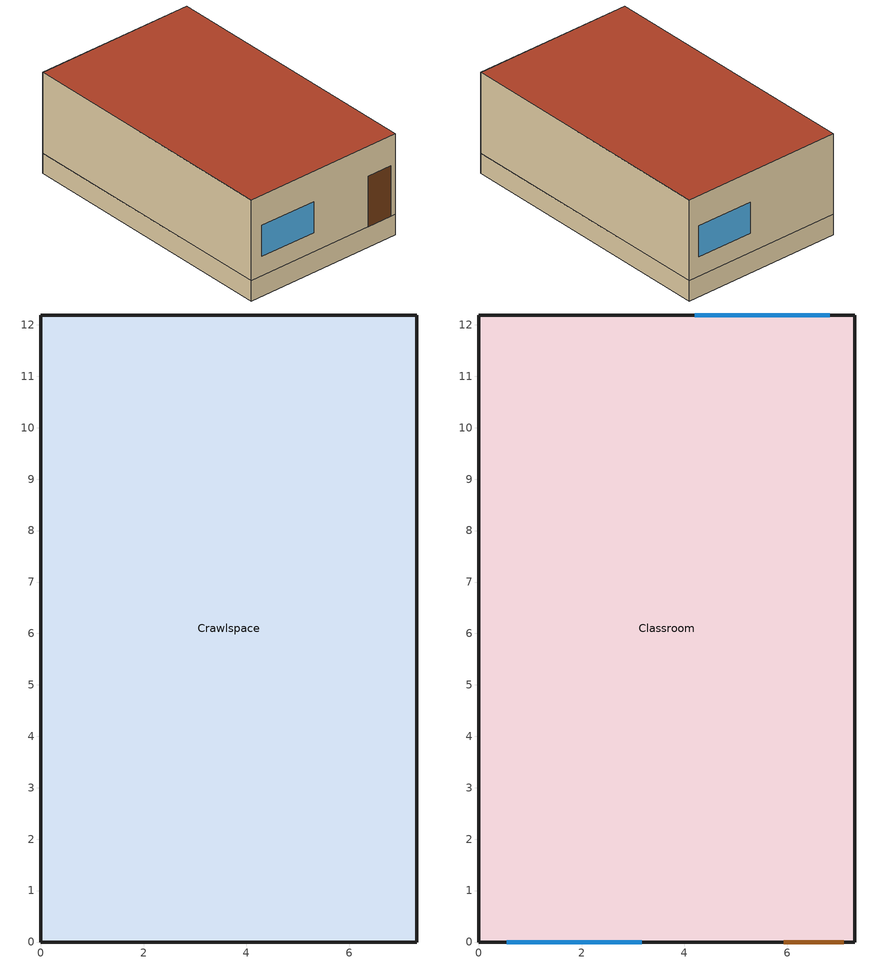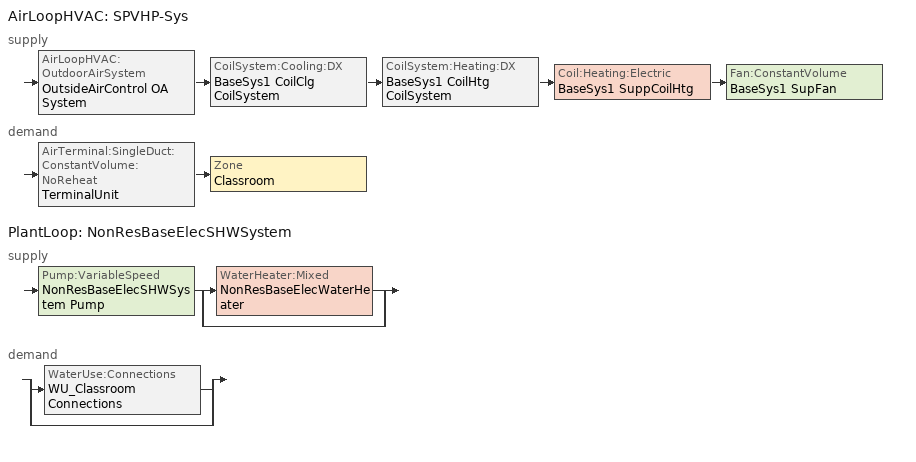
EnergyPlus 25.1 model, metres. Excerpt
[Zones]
Crawlspace
 floor ground (Crawlspase Flr SlabOnOrBelowGradeF073): 7.32,12.19 7.32,0 0,0 0,12.19 z0
 wall outside (ExtWall_MetalFramed_NonRes): 7.32,0 7.32,12.19 0,12.19 0,0 7.32,0 z0:0.91
Classroom
 floor to Crawlspace (ExposedFloor): 7.32,12.19 7.32,0 0,0 0,12.19 z0.91
 wall outside (ExtWall_MetalFramed_NonRes): 7.32,0 7.32,12.19 0,12.19 0,0 7.32,0 z0.91:4.57
 window (OperableWindow_NonRes): 6.83,12.19 4.21,12.19 / 0.55,0 3.17,0 z1.8:3.2
 door (Swinging Door): 5.94,0 7.1,0 z0.91:3.2
 roof outside (FlatRoof_WoodFramingAndOther_NonRes): 7.32,0 7.32,12.19 0,12.19 0,0 z4.57
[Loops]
AirLoopHVAC 'SPVHP-Sys'
 supply: AirLoopHVAC:OutdoorAirSystem 'OutsideAirControl OA System' > CoilSystem:Cooling:DX 'BaseSys1 CoilClg CoilSystem' > CoilSystem:Heating:DX 'BaseSys1 CoilHtg CoilSystem' > Coil:Heating:Electric 'BaseSys1 SuppCoilHtg' > Fan:ConstantVolume 'BaseSys1 SupFan'
 demand: AirTerminal:SingleDuct:ConstantVolume:NoReheat 'TerminalUnit' > Zone 'Classroom'
PlantLoop 'NonResBaseElecSHWSystem'
 supply: Pump:VariableSpeed 'NonResBaseElecSHWSystem Pump' > split
  | WaterHeater:Mixed 'NonResBaseElecWaterHeater'
  | bypass
 demand: split
  | WaterUse:Connections 'WU_Classroom Connections'
  | bypass
[Building]
SchoolRelocatable: North Axis {deg}=0; Loads Convergence Tolerance Value {W}=0.5; Temperature Convergence Tolerance Value {deltaC}=0.4; Solar Distribution=FullExterior; Maximum Number of Warmup Days=50
[Site:Location]
OAKLAND INTL: Latitude {deg}=38.58; Longitude {deg}=-121.49; Time Zone {hr}=-8; Elevation {m}=2.4384
[SizingPeriod:DesignDay] Day of Month=21; Dry-Bulb Temperature Range Modifier Type=DefaultMultipliers; Humidity Condition Type=WetBulb; Barometric Pressure {Pa}=101284; Wind Speed {m/s}=3; Rain Indicator=No; Snow Indicator=No; Daylight Saving Time Indicator=No
Name | Month | Day Type | Maximum Dry-Bulb Temperature {C} | Daily Dry-Bulb Temperature Range {deltaC} | Wetbulb or DewPoint at Maximum Dry-Bulb {C} | Wind Direction {deg} | Solar Model Indicator | ASHRAE Clear Sky Optical Depth for Beam Irradiance (taub) | ASHRAE Clear Sky Optical Depth for Diffuse Irradiance (taud) | Sky Clearness
OAKLAND INTL  August .4% Condns DB=>MCWB | 8 | SummerDesignDay | 30.3 | 7.8 | 19 | 310 | ASHRAETau | 0.349 | 2.465
OAKLAND INTL  July .4% Condns DB=>MCWB | 7 | SummerDesignDay | 28.9 | 7.7 | 19.3 | 310 | ASHRAETau | 0.369 | 2.413
OAKLAND INTL  June .4% Condns DB=>MCWB | 6 | SummerDesignDay | 31.1 | 8.3 | 18.5 | 310 | ASHRAETau | 0.36 | 2.435
OAKLAND INTL  November .4% Condns DB=>MCWB | 11 | SummerDesignDay | 23.4 | 8.3 | 15 | 310 | ASHRAETau | 0.324 | 2.548
OAKLAND INTL  October .4% Condns DB=>MCWB | 10 | SummerDesignDay | 29.4 | 9.6 | 16.7 | 310 | ASHRAETau | 0.34 | 2.521
OAKLAND INTL  September .4% Condns DB=>MCWB | 9 | SummerDesignDay | 32.2 | 9.2 | 18.6 | 310 | ASHRAETau | 0.348 | 2.454
OAKLAND INTL Ann Htg 99.6% Condns DB | 1 | WinterDesignDay | 2.7 | 0 | 2.7 | 50 | ASHRAEClearSky |  |  | 0
[Site:WaterMainsTemperature]
Calculation Method=Schedule; Temperature Schedule=WaterMainCZ03
[Material]
Name | Roughness | Thickness {m} | Conductivity {W/m-K} | Density {kg/m3} | Specific Heat {J/kg-K} | Thermal Absorptance | Solar Absorptance | Visible Absorptance
Air - Metal Wall Framing - 16 or 24 in. OC | Smooth | 0.1397 | 1.22017 | 1.28148 | 1004.832 | 0.9 | 0.7 | 0.7
ExtWall_MetalFramed_NonRes Insulation | Smooth | 0.0047498 | 0.0230188 | 16.0185 | 1130.436 | 0.9 | 0.7 | 0.7
Gypsum Board - 5/8 in. | MediumRough | 0.016002 | 0.158656 | 640.739 | 1130.436 | 0.9 | 0.7 | 0.8
Metal Standing Seam - 1/16 in. | Smooth | 0.0015875 | 15.363 | 7820.53 | 502.416 | 0.85 | 0.92 | 0.85
Stucco - 7/8 in. | MediumRough | 0.022352 | 0.700948 | 1855.1 | 837.36 | 0.9 | 0.7 | 0.8
Concrete - 140 lb/ft3 - 4 in. | MediumRough | 0.1016 | 1.9514 | 2239.06 | 921.096 | 0.9 | 0.7 | 0.8
Carpet - 3/4 in. | Smooth | 0.01905 | 0.0455183 | 288.332 | 1381.644 | 0.9 | 0.7 | 0.8
Metal Deck - 1/16 in. | MediumRough | 0.0015875 | 45.3452 | 7820.53 | 502.416 | 0.9 | 0.7 | 0.8
Built-up roofing | Rough | 0.0002413 | 0.023072 | 17940.7 | 6.10864e+06 | 0.9 | 0.7 | 0.8
FlatRoof_WoodFramingAndOther_NonRes Insulation | Smooth | 0.001 | 0.0230188 | 16.0185 | 1130.436 | 0.9 | 0.7 | 0.8
ExposedFloor Insulation | Smooth | 0.0635 | 0.0230188 | 16.0185 | 1130.436 | 0.9 | 0.7 | 0.7
[Material:NoMass]
Swinging Door Material: Roughness=MediumSmooth; Thermal Resistance {m2-K/W}=0.101893; Thermal Absorptance=0.9; Solar Absorptance=0.7; Visible Absorptance=0.7
[WindowMaterial:SimpleGlazingSystem]
OperableWindow_NonRes Material: U-Factor {W/m2-K}=0.00001; Solar Heat Gain Coefficient=0.00001; Visible Transmittance=0.42
[Construction]
ExtWall_MetalFramed_NonRes: Stucco - 7/8 in., ExtWall_MetalFramed_NonRes Insulation, Air - Metal Wall Framing - 16 or 24 in. OC, Gypsum Board - 5/8 in.
OperableWindow_NonRes: OperableWindow_NonRes Material
FlatRoof_WoodFramingAndOther_NonRes: Built-up roofing, Metal Standing Seam - 1/16 in., FlatRoof_WoodFramingAndOther_NonRes Insulation, Gypsum Board - 5/8 in.
ExposedFloor: Metal Deck - 1/16 in., ExposedFloor Insulation, Concrete - 140 lb/ft3 - 4 in., Carpet - 3/4 in.
Swinging Door: Swinging Door Material
[Construction:FfactorGroundFloor]
Crawlspase Flr SlabOnOrBelowGradeF073: F-Factor {W/m-K}=1.26344; Area {m2}=89.1869; PerimeterExposed {m}=39.0144
[Zone] Type=1; Multiplier=1; Ceiling Height {m}=autocalculate; Volume {m3}=autocalculate; Floor Area {m2}=89.18688
Name | Part of Total Floor Area
Classroom | Yes
Crawlspace | No
[People]
People_Classroom: Zone or ZoneList or Space or SpaceList=Classroom; Number of People Schedule=SchoolRelocatableClassroomOccupancy; Number of People Calculation Method=People/Area; People per Floor Area {person/m2}=0.538196; Fraction Radiant=0.3; Sensible Heat Fraction=autocalculate; Activity Level Schedule=MeetingPeopleActivityLevel; Carbon Dioxide Generation Rate {m3/s-W}=3.82e-08; Enable ASHRAE 55 Comfort Warnings=No; Mean Radiant Temperature Calculation Type=EnclosureAveraged; Clothing Insulation Calculation Method=ClothingInsulationSchedule; Cold Stress Temperature Threshold {C}=15.56; Heat Stress Temperature Threshold {C}=30
[Lights]
Lights_Classroom: Zone or ZoneList or Space or SpaceList=Classroom; Schedule=SchoolRelocatableClassroomLights; Design Level Calculation Method=Watts/Area; Watts per Floor Area {W/m2}=12.9167; Return Air Fraction=0; Fraction Radiant=0.58; Fraction Visible=0; Fraction Replaceable=1; Return Air Fraction Calculated from Plenum Temperature=No; Return Air Fraction Function of Plenum Temperature Coefficient 1=0; Return Air Fraction Function of Plenum Temperature Coefficient 2 {1/K}=0
[ElectricEquipment]
Equip_Classroom: Zone or ZoneList or Space or SpaceList=Classroom; Schedule=SchoolRelocatableClassroomElecEquipment; Design Level Calculation Method=Watts/Area; Watts per Floor Area {W/m2}=8.61113; Fraction Latent=0; Fraction Radiant=0.2; Fraction Lost=0
[ZoneInfiltration:DesignFlowRate]
Infil_Classroom: Zone or ZoneList or Space or SpaceList=Classroom; Schedule=SchoolRelocatableClassroomInfiltration; Design Flow Rate Calculation Method=Flow/ExteriorWallArea; Flow Rate per Exterior Surface Area {m3/s-m2}=0.00156464; Constant Term Coefficient=1; Temperature Term Coefficient=0; Velocity Term Coefficient=0.224052; Velocity Squared Term Coefficient=0; Density Basis=Outdoor
[Exterior:Lights] Control Option=AstronomicalClock
Name | Schedule | Design Level {W}
ExtLights_Motion_SchoolRelocatable | SchoolRelocatableExtLightingMotionCtrl | 200
ExtLights_NonMotion_SchoolRelocatable | SchoolRelocatableExtLightingNonMotionCtrl | 307.872
[DesignSpecification:OutdoorAir]
DSOA_Classroom: Outdoor Air Method=Maximum; Outdoor Air Flow per Person {m3/s-person}=0.00707921; Outdoor Air Flow per Zone Floor Area {m3/s-m2}=0.000762; Outdoor Air Flow per Zone {m3/s}=0; Outdoor Air Flow Air Changes per Hour {1/hr}=0; Outdoor Air Schedule=SchoolRelocatableClassroomHVACAvail
[Sizing:Plant]
NonResBaseElecSHWSystem: Loop Type=Heating; Design Loop Exit Temperature {C}=57.2222; Loop Design Temperature Difference {deltaC}=44.4444; Sizing Option=NonCoincident; Zone Timesteps in Averaging Window=1
[ZoneControl:Thermostat]
ZC_Classroom: Zone or ZoneList=Classroom; Control Type Schedule=Classroom Zn Thermostat Schedule; Control 1=TSDSP_Classroom; Temperature Difference Between Cutout And Setpoint {deltaC}=0
[ThermostatSetpoint:DualSetpoint]
TSDSP_Classroom: Heating Setpoint Temperature Schedule=SchoolRelocatableClassroomHtgSetpt; Cooling Setpoint Temperature Schedule=SchoolRelocatableClassroomClgSetpt
[Pump:VariableSpeed]
NonResBaseElecSHWSystem Pump: Design Maximum Flow Rate {m3/s}=Autosize; Design Pump Head {Pa}=179352; Design Power Consumption {W}=Autosize; Motor Efficiency=0.9; Fraction of Motor Inefficiencies to Fluid Stream=0; Coefficient 1 of the Part Load Performance Curve=0; Coefficient 2 of the Part Load Performance Curve=1; Coefficient 3 of the Part Load Performance Curve=0; Coefficient 4 of the Part Load Performance Curve=0; Design Minimum Flow Rate {m3/s}=0; Pump Control Type=Continuous; Design Power Sizing Method=PowerPerFlowPerPressure; Design Electric Power per Unit Flow Rate {W/(m3/s)}=348701.1; Design Shaft Power per Unit Flow Rate per Unit Head {W/((m3/s)-Pa)}=1.28205; Design Minimum Flow Rate Fraction=0
[WaterHeater:Mixed]
NonResBaseElecWaterHeater: Tank Volume {m3}=2; Setpoint Temperature Schedule=SHWSystemSetpointTemp135; Deadband Temperature Difference {deltaC}=2; Maximum Temperature Limit {C}=82; Heater Control Type=Cycle; Heater Maximum Capacity {W}=5829.32; Heater Minimum Capacity {W}=0; Heater Ignition Minimum Flow Rate {m3/s}=0; Heater Ignition Delay {s}=0; Heater Fuel Type=Electricity; Heater Thermal Efficiency=1; Off Cycle Parasitic Fuel Consumption Rate {W}=0; Off Cycle Parasitic Heat Fraction to Tank=0; On Cycle Parasitic Fuel Consumption Rate {W}=0; On Cycle Parasitic Heat Fraction to Tank=0; Ambient Temperature Indicator=Schedule; Ambient Temperature Schedule=WaterHeaterAmbientTemp; Off Cycle Loss Coefficient to Ambient Temperature {W/K}=0; Off Cycle Loss Fraction to Zone=1; On Cycle Loss Coefficient to Ambient Temperature {W/K}=0; On Cycle Loss Fraction to Zone=1; Use Side Effectiveness=1; Source Side Effectiveness=1; Use Side Design Flow Rate {m3/s}=autosize; Source Side Design Flow Rate {m3/s}=autosize; Indirect Water Heating Recovery Time {hr}=1.5; Source Side Flow Control Mode=IndirectHeatPrimarySetpoint
[PlantLoop]
NonResBaseElecSHWSystem: Fluid Type=Water; Plant Equipment Operation Scheme=NonResBaseElecSHWSystem Operation Schemes; Maximum Loop Temperature {C}=100; Minimum Loop Temperature {C}=0; Maximum Loop Flow Rate {m3/s}=Autosize; Minimum Loop Flow Rate {m3/s}=0; Plant Loop Volume {m3}=Autocalculate; Load Distribution Scheme=Optimal; Plant Loop Demand Calculation Scheme=SingleSetpoint; Common Pipe Simulation=None; Pressure Simulation Type=None; Loop Circulation Time {minutes}=2
[PlantEquipmentList]
NonResBaseElecSHWSystem Equipment List: NonResBaseElecWaterHeater
[PlantEquipmentOperation:HeatingLoad]
NonResBaseElecSHWSystem Heating Operation Scheme: Load Range 1 Lower Limit {W}=0; Load Range 1 Upper Limit {W}=1000000000; Range 1 Equipment List=NonResBaseElecSHWSystem Equipment List
[PlantEquipmentOperationSchemes]
NonResBaseElecSHWSystem Operation Schemes: Control Scheme 1=NonResBaseElecSHWSystem Heating Operation Scheme; Control Scheme 1 Schedule=Always On Discrete
[SetpointManager:Scheduled]
NonResBaseElecSHWSystem SPM Scheduled: Control Variable=Temperature; Schedule=TargetSHWTemp135; Setpoint Node or NodeList=NonResBaseElecSHWSystem Supply Mixer Outlet Node
[WaterUse:Equipment]
WU_Classroom: Peak Flow Rate {m3/s}=9.08499e-06; Flow Rate Fraction Schedule=SchoolRelocatableClassroomServiceHotWater; Target Temperature Schedule=TargetSHWTemp135; Zone=Classroom
[WaterUse:Connections]
WU_Classroom Connections: Drain Water Heat Exchanger Type=None; Drain Water Heat Exchanger Destination=Plant; Water Use Equipment 1=WU_Classroom
[Sizing:Zone]
Classroom: Zone Cooling Design Supply Air Temperature Input Method=TemperatureDifference; Zone Cooling Design Supply Air Temperature {C}=14; Zone Cooling Design Supply Air Temperature Difference {deltaC}=11.1111; Zone Heating Design Supply Air Temperature Input Method=TemperatureDifference; Zone Heating Design Supply Air Temperature {C}=40; Zone Heating Design Supply Air Temperature Difference {deltaC}=13.8889; Zone Cooling Design Supply Air Humidity Ratio {kgWater/kgDryAir}=0.0085; Zone Heating Design Supply Air Humidity Ratio {kgWater/kgDryAir}=0.008; Design Specification Outdoor Air Object=DSOA_Classroom; Zone Heating Sizing Factor=1; Zone Cooling Sizing Factor=1; Cooling Design Air Flow Method=DesignDay; Cooling Design Air Flow Rate {m3/s}=0; Cooling Minimum Air Flow per Zone Floor Area {m3/s-m2}=0; Cooling Minimum Air Flow {m3/s}=0; Cooling Minimum Air Flow Fraction=0; Heating Design Air Flow Method=DesignDay; Heating Design Air Flow Rate {m3/s}=0; Heating Maximum Air Flow per Zone Floor Area {m3/s-m2}=0; Heating Maximum Air Flow {m3/s}=0; Heating Maximum Air Flow Fraction=0; Account for Dedicated Outdoor Air System=No; Zone Load Sizing Method=Sensible Load Only No Latent Load; Zone Latent Cooling Design Supply Air Humidity Ratio Input Method=HumidityRatioDifference; Zone Cooling Design Supply Air Humidity Ratio Difference {kgWater/kgDryAir}=0.005; Zone Latent Heating Design Supply Air Humidity Ratio Input Method=HumidityRatioDifference; Zone Humidification Design Supply Air Humidity Ratio Difference {kgWater/kgDryAir}=0.005
[Sizing:System]
SPVHP-Sys: Type of Load to Size On=Sensible; Design Outdoor Air Flow Rate {m3/s}=Autosize; Central Heating Maximum System Air Flow Ratio=1; Preheat Design Temperature {C}=5.68434e-14; Preheat Design Humidity Ratio {kgWater/kgDryAir}=0; Precool Design Temperature {C}=5.68434e-14; Precool Design Humidity Ratio {kgWater/kgDryAir}=0; Central Cooling Design Supply Air Temperature {C}=12.8; Central Heating Design Supply Air Temperature {C}=35; Type of Zone Sum to Use=NonCoincident; 100% Outdoor Air in Cooling=No; 100% Outdoor Air in Heating=No; Central Cooling Design Supply Air Humidity Ratio {kgWater/kgDryAir}=0.0085; Central Heating Design Supply Air Humidity Ratio {kgWater/kgDryAir}=0.008; Cooling Supply Air Flow Rate Method=DesignDay; Cooling Supply Air Flow Rate {m3/s}=0; Cooling Supply Air Flow Rate Per Floor Area {m3/s-m2}=0.00996765; Cooling Fraction of Autosized Cooling Supply Air Flow Rate=1; Cooling Supply Air Flow Rate Per Unit Cooling Capacity {m3/s-W}=3.94755e-05; Heating Supply Air Flow Rate Method=DesignDay; Heating Supply Air Flow Rate {m3/s}=0; Heating Supply Air Flow Rate Per Floor Area {m3/s-m2}=0.00996765; Heating Fraction of Autosized Heating Supply Air Flow Rate=1; Heating Fraction of Autosized Cooling Supply Air Flow Rate=1; Heating Supply Air Flow Rate Per Unit Heating Capacity {m3/s-W}=3.15882e-05; System Outdoor Air Method=ZoneSum; Zone Maximum Outdoor Air Fraction=1; Cooling Design Capacity Method=CoolingDesignCapacity; Cooling Design Capacity {W}=Autosize; Cooling Design Capacity Per Floor Area {W/m2}=234.7; Fraction of Autosized Cooling Design Capacity=1; Heating Design Capacity Method=HeatingDesignCapacity; Heating Design Capacity {W}=Autosize; Heating Design Capacity Per Floor Area {W/m2}=157; Fraction of Autosized Heating Design Capacity=1; Central Cooling Capacity Control Method=OnOff; Occupant Diversity=Autosize
[ZoneHVAC:PackagedTerminalAirConditioner]
PropNoClg-NonResZnSys: Availability Schedule=Always On Discrete; Cooling Supply Air Flow Rate {m3/s}=0.44592; Heating Supply Air Flow Rate {m3/s}=0.44592; No Load Supply Air Flow Rate {m3/s}=0.44592; No Load Supply Air Flow Rate Control Set To Low Speed=Yes; Cooling Outdoor Air Flow Rate {m3/s}=0; Heating Outdoor Air Flow Rate {m3/s}=0; No Load Outdoor Air Flow Rate {m3/s}=0; Supply Air Fan=PropNoClg-NonResZnSys Fan; Heating Coil=PropNoClg-Dummy CoilHtg; Cooling Coil=PropNoClg-NonResZnSys CoilClg; Fan Placement=DrawThrough
[AirTerminal:SingleDuct:ConstantVolume:NoReheat]
TerminalUnit: Availability Schedule=Always On Discrete; Maximum Air Flow Rate {m3/s}=AutoSize
[Zone equipment]
Classroom: TerminalUnit, PropNoClg-NonResZnSys
[Fan:ConstantVolume]
BaseSys1 SupFan: Availability Schedule=SchoolRelocatableClassroomHVACAvail; Fan Total Efficiency=0.57; Pressure Rise {Pa}=826.36; Maximum Flow Rate {m3/s}=AutoSize; Motor Efficiency=0.88; Motor In Airstream Fraction=1
[Fan:OnOff]
PropNoClg-NonResZnSys Fan: Availability Schedule=Always On Discrete; Fan Total Efficiency=0.57; Pressure Rise {Pa}=826.36; Maximum Flow Rate {m3/s}=Autosize; Motor Efficiency=0.88; Motor In Airstream Fraction=1; Fan Power Ratio Function of Speed Ratio Curve=Fan On Off Power Curve; Fan Efficiency Ratio Function of Speed Ratio Curve=Fan On Off Efficiency Curve
[Coil:Cooling:DX:SingleSpeed] Availability Schedule=Always On Discrete; Gross Rated Total Cooling Capacity {W}=Autosize; Gross Rated Sensible Heat Ratio=Autosize; Rated Air Flow Rate {m3/s}=Autosize; 2017 Rated Evaporator Fan Power Per Volume Flow Rate {W/(m3/s)}=773.3; 2023 Rated Evaporator Fan Power Per Volume Flow Rate {W/(m3/s)}=934.4; Total Cooling Capacity Function of Temperature Curve=CoilClgDXQRatio_fTwbToadbSI; Total Cooling Capacity Function of Flow Fraction Curve=CoilClgDXSnglQRatio_fCFMRatio; Energy Input Ratio Function of Flow Fraction Curve=CoilClgDXSnglEIRRatio_fCFMRatio; Minimum Outdoor Dry-Bulb Temperature for Compressor Operation {C}=-25; Nominal Time for Condensate Removal to Begin {s}=0; Ratio of Initial Moisture Evaporation Rate and Steady State Latent Capacity=0; Maximum Cycling Rate {cycles/hr}=0; Latent Capacity Time Constant {s}=0; Condenser Type=AirCooled; Evaporative Condenser Effectiveness=0.9; Evaporative Condenser Air Flow Rate {m3/s}=Autosize; Evaporative Condenser Pump Rated Power Consumption {W}=Autosize; Maximum Outdoor Dry-Bulb Temperature for Crankcase Heater Operation {C}=10; Basin Heater Capacity {W/K}=0; Basin Heater Setpoint Temperature {C}=2
Name | Gross Rated Cooling COP {W/W} | Energy Input Ratio Function of Temperature Curve | Part Load Fraction Correlation Curve | Crankcase Heater Capacity {W}
PropNoClg-NonResZnSys CoilClg | 3.84 | CoilClgDXSEEREIR_fTwbToadbSI | CoilClgDXSEEREIRRatio_fQFrac | 24.1381
BaseSys1 CoilClg | 3.83 | CoilClgDXEIRRatio_fTwbToadbSI | CoilClgDXEIRRatio_fQFrac | 0
[Coil:Heating:Electric] Availability Schedule=Always On Discrete; Efficiency=1; Nominal Capacity {W}=Autosize
PropNoClg-Dummy CoilHtg; BaseSys1 SuppCoilHtg
[Coil:Heating:DX:SingleSpeed]
BaseSys1 CoilHtg: Availability Schedule=Always On Discrete; Gross Rated Heating Capacity {W}=Autosize; Gross Rated Heating COP {W/W}=3.79; Rated Air Flow Rate {m3/s}=Autosize; 2017 Rated Supply Fan Power Per Volume Flow Rate {W/(m3/s)}=773.3; 2023 Rated Supply Fan Power Per Volume Flow Rate {W/(m3/s)}=934.4; Heating Capacity Function of Temperature Curve=CoilHtgHPQRatio_fToadbSI; Heating Capacity Function of Flow Fraction Curve=CoilHtgHPQRatio_fCFMRatio; Energy Input Ratio Function of Temperature Curve=CoilHtgHPEIRRatio_fToadbSI; Energy Input Ratio Function of Flow Fraction Curve=CoilHtgHPEIRRatio_fCFMRatio; Part Load Fraction Correlation Curve=CoilHtgHPEIRRatio_fQFrac; Defrost Energy Input Ratio Function of Temperature Curve=BaseSys1 CoilHtg Defrost Curve; Minimum Outdoor Dry-Bulb Temperature for Compressor Operation {C}=-8.33333; Maximum Outdoor Dry-Bulb Temperature for Defrost Operation {C}=4.44444; Crankcase Heater Capacity {W}=0; Maximum Outdoor Dry-Bulb Temperature for Crankcase Heater Operation {C}=10; Defrost Strategy=ReverseCycle; Defrost Control=Timed; Defrost Time Period Fraction=0.058333; Resistive Defrost Heater Capacity {W}=Autosize
[CoilSystem:Cooling:DX]
BaseSys1 CoilClg CoilSystem: Availability Schedule=Always On Discrete; Cooling Coil=BaseSys1 CoilClg
[CoilSystem:Heating:DX]
BaseSys1 CoilHtg CoilSystem: Availability Schedule=Always On Discrete; Heating Coil=BaseSys1 CoilHtg
[Controller:OutdoorAir]
OutsideAirControl: Minimum Outdoor Air Flow Rate {m3/s}=0; Maximum Outdoor Air Flow Rate {m3/s}=autosize; Economizer Control Type=FixedDryBulb; Economizer Control Action Type=ModulateFlow; Economizer Maximum Limit Dry-Bulb Temperature {C}=23.8889; Economizer Maximum Limit Enthalpy {J/kg}=116300; Lockout Type=NoLockout; Minimum Limit Type=ProportionalMinimum; Minimum Outdoor Air Schedule=SchoolRelocatableClassroomHVACAvail; Maximum Fraction of Outdoor Air Schedule=SchoolRelocatableClassroomHVACAvail; Mechanical Ventilation Controller=OutsideAirControl Mech Vent Controller; High Humidity Control=No; Control High Indoor Humidity Based on Outdoor Humidity Ratio=Yes; Heat Recovery Bypass Control Type=BypassWhenWithinEconomizerLimits; Economizer Operation Staging=InterlockedWithMechanicalCooling
[Controller:MechanicalVentilation]
OutsideAirControl Mech Vent Controller: Availability Schedule=SchoolRelocatableClassroomHVACAvail; Demand Controlled Ventilation=No; System Outdoor Air Method=ZoneSum; Zone or ZoneList 1=Classroom; Design Specification Outdoor Air Object Name 1=DSOA_Classroom
[AirLoopHVAC]
SPVHP-Sys: Design Supply Air Flow Rate {m3/s}=AutoSize; Design Return Air Flow Fraction of Supply Air Flow=0
[AvailabilityManager:NightCycle]
Availability Manager Night Cycle 1: Applicability Schedule=Always On Discrete; Fan Schedule=SchoolRelocatableClassroomHVACAvail; Control Type=CycleOnControlZone; Thermostat Tolerance {deltaC}=1.11111; Cycling Run Time Control Type=ThermostatWithMinimumRunTime; Cycling Run Time {s}=900; Control Zone or Zone List=Classroom
[SetpointManager:SingleZone:Reheat]
Setpoint Manager Single Zone Reheat 1: Control Variable=Temperature; Minimum Supply Air Temperature {C}=-99; Maximum Supply Air Temperature {C}=99; Control Zone=Classroom; Setpoint Node or NodeList=BaseSys1 SupFan Outlet Node
[SetpointManager:MixedAir] Control Variable=Temperature
Name | Setpoint Node or NodeList
OutsideAirControl OA System Mixed Air Node OS Default SPM | OutsideAirControl OA System Mixed Air Node
BaseSys1 CoilClg Outlet Node OS Default SPM | BaseSys1 CoilClg Outlet Node
BaseSys1 CoilHtg Outlet Node OS Default SPM | BaseSys1 CoilHtg Outlet Node
BaseSys1 SuppCoilHtg Outlet Node OS Default SPM | BaseSys1 SuppCoilHtg Outlet Node
[Schedule:Day:Hourly]
WaterHeaterAmbientTempDaily: 20, 20, 20, 20, 20, 20, 20, 20, 20, 20, 20, 20, 20, 20, 20, 20, 20, 20, 20, 20, 20, 20, 20, 20
SHWSystemSetpointTemp135Daily; TargetSHWTemp135Daily: 57.2, 57.2, 57.2, 57.2, 57.2, 57.2, 57.2, 57.2, 57.2, 57.2, 57.2, 57.2, 57.2, 57.2, 57.2, 57.2, 57.2, 57.2, 57.2, 57.2, 57.2, 57.2, 57.2, 57.2
MeetingPeopleActivityLevelWD; MeetingPeopleActivityLevelSat; MeetingPeopleActivityLevelSun: 117.2, 117.2, 117.2, 117.2, 117.2, 117.2, 117.2, 117.2, 117.2, 117.2, 117.2, 117.2, 117.2, 117.2, 117.2, 117.2, 117.2, 117.2, 117.2, 117.2, 117.2, 117.2, 117.2, 117.2
SchoolRelocatableClassroomOccupancyWD: 0, 0, 0, 0, 0, 0, 0, 0.05, 0.75, 0.9, 0.9, 0.8, 0.8, 0.8, 0.8, 0.45, 0.15, 0.05, 0.15, 0.2, 0.2, 0.1, 0, 0
SchoolRelocatableClassroomOccupancySat: 0, 0, 0, 0, 0, 0, 0, 0, 0.1, 0.1, 0.1, 0.1, 0.1, 0, 0, 0, 0, 0, 0, 0, 0, 0, 0, 0
SchoolRelocatableClassroomOccupancySun; SchoolRelocatableClassroomHVACAvailSun: 0, 0, 0, 0, 0, 0, 0, 0, 0, 0, 0, 0, 0, 0, 0, 0, 0, 0, 0, 0, 0, 0, 0, 0
SchoolRelocatableClassroomLightsWD: 0.05, 0.05, 0.05, 0.05, 0.05, 0.05, 0.05, 0.3, 0.6, 0.65, 0.65, 0.65, 0.55, 0.55, 0.55, 0.5, 0.35, 0.35, 0.35, 0.35, 0.35, 0.3, 0.05, 0.05
SchoolRelocatableClassroomLightsSat; SchoolRelocatableClassroomElecEquipmentSat: 0.05, 0.05, 0.05, 0.05, 0.05, 0.05, 0.05, 0.05, 0.15, 0.15, 0.15, 0.15, 0.15, 0.05, 0.05, 0.05, 0.05, 0.05, 0.05, 0.05, 0.05, 0.05, 0.05, 0.05
SchoolRelocatableClassroomLightsSun; SchoolRelocatableClassroomElecEquipmentSun: 0.05, 0.05, 0.05, 0.05, 0.05, 0.05, 0.05, 0.05, 0.05, 0.05, 0.05, 0.05, 0.05, 0.05, 0.05, 0.05, 0.05, 0.05, 0.05, 0.05, 0.05, 0.05, 0.05, 0.05
SchoolRelocatableClassroomElecEquipmentWD: 0.05, 0.05, 0.05, 0.05, 0.05, 0.05, 0.05, 0.3, 0.85, 0.95, 0.95, 0.95, 0.8, 0.8, 0.8, 0.7, 0.5, 0.5, 0.35, 0.35, 0.35, 0.3, 0.05, 0.05
SchoolRelocatableClassroomServiceHotWaterWD: 0.05, 0.05, 0.05, 0.05, 0.05, 0.05, 0.05, 0.1, 0.34, 0.6, 0.63, 0.72, 0.79, 0.83, 0.61, 0.65, 0.1, 0.1, 0.19, 0.25, 0.22, 0.22, 0.12, 0.09
SchoolRelocatableClassroomServiceHotWaterSat: 0.03, 0.03, 0.03, 0.03, 0.03, 0.03, 0.03, 0.03, 0.03, 0.05, 0.05, 0.05, 0.05, 0.03, 0.03, 0.03, 0.03, 0.03, 0.03, 0.03, 0.03, 0.03, 0.03, 0.03
SchoolRelocatableClassroomServiceHotWaterSun: 0.03, 0.03, 0.03, 0.03, 0.03, 0.03, 0.03, 0.03, 0.05, 0.05, 0.05, 0.05, 0.05, 0.05, 0.03, 0.03, 0.03, 0.03, 0.03, 0.03, 0.03, 0.03, 0.03, 0.03
SchoolRelocatableClassroomHVACAvailWD: 0, 0, 0, 0, 0, 0, 1, 1, 1, 1, 1, 1, 1, 1, 1, 1, 1, 1, 1, 1, 1, 1, 0, 0
SchoolRelocatableClassroomHVACAvailSat: 0, 0, 0, 0, 0, 0, 0, 1, 1, 1, 1, 1, 1, 0, 0, 0, 0, 0, 0, 0, 0, 0, 0, 0
SchoolRelocatableClassroomHtgSetptWD: 15.56, 15.56, 15.56, 15.56, 15.56, 15.56, 21.11, 21.11, 21.11, 21.11, 21.11, 21.11, 21.11, 21.11, 21.11, 21.11, 21.11, 21.11, 21.11, 21.11, 21.11, 21.11, 15.56, 15.56
SchoolRelocatableClassroomHtgSetptSat: 15.56, 15.56, 15.56, 15.56, 15.56, 15.56, 15.56, 21.11, 21.11, 21.11, 21.11, 21.11, 21.11, 15.56, 15.56, 15.56, 15.56, 15.56, 15.56, 15.56, 15.56, 15.56, 15.56, 15.56
SchoolRelocatableClassroomHtgSetptSun: 15.56, 15.56, 15.56, 15.56, 15.56, 15.56, 15.56, 15.56, 15.56, 15.56, 15.56, 15.56, 15.56, 15.56, 15.56, 15.56, 15.56, 15.56, 15.56, 15.56, 15.56, 15.56, 15.56, 15.56
SchoolRelocatableClassroomClgSetptWD: 29.44, 29.44, 29.44, 29.44, 29.44, 29.44, 23.89, 23.89, 23.89, 23.89, 23.89, 23.89, 23.89, 23.89, 23.89, 23.89, 23.89, 23.89, 23.89, 23.89, 23.89, 23.89, 29.44, 29.44
SchoolRelocatableClassroomClgSetptSat: 29.44, 29.44, 29.44, 29.44, 29.44, 29.44, 29.44, 23.89, 23.89, 23.89, 23.89, 23.89, 23.89, 29.44, 29.44, 29.44, 29.44, 29.44, 29.44, 29.44, 29.44, 29.44, 29.44, 29.44
SchoolRelocatableClassroomClgSetptSun: 29.44, 29.44, 29.44, 29.44, 29.44, 29.44, 29.44, 29.44, 29.44, 29.44, 29.44, 29.44, 29.44, 29.44, 29.44, 29.44, 29.44, 29.44, 29.44, 29.44, 29.44, 29.44, 29.44, 29.44
SchoolRelocatableClassroomInfiltrationWD: 1, 1, 1, 1, 1, 1, 1, 0.25, 0.25, 0.25, 0.25, 0.25, 0.25, 0.25, 0.25, 0.25, 1, 1, 1, 1, 1, 1, 1, 1
SchoolRelocatableClassroomInfiltrationSat; SchoolRelocatableClassroomInfiltrationSun; SchoolRelocatableExtLightingNonMotionCtrlWD; SchoolRelocatableExtLightingNonMotionCtrlSat; SchoolRelocatableExtLightingNonMotionCtrlSun: 1, 1, 1, 1, 1, 1, 1, 1, 1, 1, 1, 1, 1, 1, 1, 1, 1, 1, 1, 1, 1, 1, 1, 1
SchoolRelocatableExtLightingMotionCtrlWD: 0, 0, 0, 0, 0, 1, 1, 1, 1, 1, 1, 1, 1, 1, 1, 1, 1, 1, 1, 1, 1, 1, 0, 0
SchoolRelocatableExtLightingMotionCtrlSat; SchoolRelocatableExtLightingMotionCtrlSun: 0, 0, 0, 0, 0, 1, 1, 1, 1, 1, 1, 1, 1, 1, 1, 1, 1, 1, 1, 1, 1, 1, 1, 1
[Schedule:Week:Daily]
WaterHeaterAmbientTempWk: WaterHeaterAmbientTempDaily, WaterHeaterAmbientTempDaily, WaterHeaterAmbientTempDaily, WaterHeaterAmbientTempDaily, WaterHeaterAmbientTempDaily, WaterHeaterAmbientTempDaily, WaterHeaterAmbientTempDaily, WaterHeaterAmbientTempDaily, WaterHeaterAmbientTempDaily, WaterHeaterAmbientTempDaily, WaterHeaterAmbientTempDaily, WaterHeaterAmbientTempDaily
SHWSystemSetpointTemp135Wk: SHWSystemSetpointTemp135Daily, SHWSystemSetpointTemp135Daily, SHWSystemSetpointTemp135Daily, SHWSystemSetpointTemp135Daily, SHWSystemSetpointTemp135Daily, SHWSystemSetpointTemp135Daily, SHWSystemSetpointTemp135Daily, SHWSystemSetpointTemp135Daily, SHWSystemSetpointTemp135Daily, SHWSystemSetpointTemp135Daily, SHWSystemSetpointTemp135Daily, SHWSystemSetpointTemp135Daily
TargetSHWTemp135Wk: TargetSHWTemp135Daily, TargetSHWTemp135Daily, TargetSHWTemp135Daily, TargetSHWTemp135Daily, TargetSHWTemp135Daily, TargetSHWTemp135Daily, TargetSHWTemp135Daily, TargetSHWTemp135Daily, TargetSHWTemp135Daily, TargetSHWTemp135Daily, TargetSHWTemp135Daily, TargetSHWTemp135Daily
MeetingPeopleActivityLevelWk: MeetingPeopleActivityLevelSun, MeetingPeopleActivityLevelWD, MeetingPeopleActivityLevelWD, MeetingPeopleActivityLevelWD, MeetingPeopleActivityLevelWD, MeetingPeopleActivityLevelWD, MeetingPeopleActivityLevelSat, MeetingPeopleActivityLevelSun, MeetingPeopleActivityLevelWD, MeetingPeopleActivityLevelWD, MeetingPeopleActivityLevelSun, MeetingPeopleActivityLevelSun
SchoolRelocatableClassroomClgSetptWk: SchoolRelocatableClassroomClgSetptSun, SchoolRelocatableClassroomClgSetptWD, SchoolRelocatableClassroomClgSetptWD, SchoolRelocatableClassroomClgSetptWD, SchoolRelocatableClassroomClgSetptWD, SchoolRelocatableClassroomClgSetptWD, SchoolRelocatableClassroomClgSetptSat, SchoolRelocatableClassroomClgSetptSun, SchoolRelocatableClassroomClgSetptWD, SchoolRelocatableClassroomClgSetptWD, SchoolRelocatableClassroomClgSetptSun, SchoolRelocatableClassroomClgSetptSun
SchoolRelocatableClassroomElecEquipmentWk: SchoolRelocatableClassroomElecEquipmentSun, SchoolRelocatableClassroomElecEquipmentWD, SchoolRelocatableClassroomElecEquipmentWD, SchoolRelocatableClassroomElecEquipmentWD, SchoolRelocatableClassroomElecEquipmentWD, SchoolRelocatableClassroomElecEquipmentWD, SchoolRelocatableClassroomElecEquipmentSat, SchoolRelocatableClassroomElecEquipmentSun, SchoolRelocatableClassroomElecEquipmentWD, SchoolRelocatableClassroomElecEquipmentWD, SchoolRelocatableClassroomElecEquipmentSun, SchoolRelocatableClassroomElecEquipmentSun
SchoolRelocatableClassroomHVACAvailWk: SchoolRelocatableClassroomHVACAvailSun, SchoolRelocatableClassroomHVACAvailWD, SchoolRelocatableClassroomHVACAvailWD, SchoolRelocatableClassroomHVACAvailWD, SchoolRelocatableClassroomHVACAvailWD, SchoolRelocatableClassroomHVACAvailWD, SchoolRelocatableClassroomHVACAvailSat, SchoolRelocatableClassroomHVACAvailSun, SchoolRelocatableClassroomHVACAvailWD, SchoolRelocatableClassroomHVACAvailWD, SchoolRelocatableClassroomHVACAvailSun, SchoolRelocatableClassroomHVACAvailSun
SchoolRelocatableClassroomHtgSetptWk: SchoolRelocatableClassroomHtgSetptSun, SchoolRelocatableClassroomHtgSetptWD, SchoolRelocatableClassroomHtgSetptWD, SchoolRelocatableClassroomHtgSetptWD, SchoolRelocatableClassroomHtgSetptWD, SchoolRelocatableClassroomHtgSetptWD, SchoolRelocatableClassroomHtgSetptSat, SchoolRelocatableClassroomHtgSetptSun, SchoolRelocatableClassroomHtgSetptWD, SchoolRelocatableClassroomHtgSetptWD, SchoolRelocatableClassroomHtgSetptSun, SchoolRelocatableClassroomHtgSetptSun
SchoolRelocatableClassroomInfiltrationWk: SchoolRelocatableClassroomInfiltrationSun, SchoolRelocatableClassroomInfiltrationWD, SchoolRelocatableClassroomInfiltrationWD, SchoolRelocatableClassroomInfiltrationWD, SchoolRelocatableClassroomInfiltrationWD, SchoolRelocatableClassroomInfiltrationWD, SchoolRelocatableClassroomInfiltrationSat, SchoolRelocatableClassroomInfiltrationSun, SchoolRelocatableClassroomInfiltrationWD, SchoolRelocatableClassroomInfiltrationWD, SchoolRelocatableClassroomInfiltrationSun, SchoolRelocatableClassroomInfiltrationSun
SchoolRelocatableClassroomLightsWk: SchoolRelocatableClassroomLightsSun, SchoolRelocatableClassroomLightsWD, SchoolRelocatableClassroomLightsWD, SchoolRelocatableClassroomLightsWD, SchoolRelocatableClassroomLightsWD, SchoolRelocatableClassroomLightsWD, SchoolRelocatableClassroomLightsSat, SchoolRelocatableClassroomLightsSun, SchoolRelocatableClassroomLightsWD, SchoolRelocatableClassroomLightsWD, SchoolRelocatableClassroomLightsSun, SchoolRelocatableClassroomLightsSun
SchoolRelocatableClassroomOccupancyWk: SchoolRelocatableClassroomOccupancySun, SchoolRelocatableClassroomOccupancyWD, SchoolRelocatableClassroomOccupancyWD, SchoolRelocatableClassroomOccupancyWD, SchoolRelocatableClassroomOccupancyWD, SchoolRelocatableClassroomOccupancyWD, SchoolRelocatableClassroomOccupancySat, SchoolRelocatableClassroomOccupancySun, SchoolRelocatableClassroomOccupancyWD, SchoolRelocatableClassroomOccupancyWD, SchoolRelocatableClassroomOccupancySun, SchoolRelocatableClassroomOccupancySun
SchoolRelocatableClassroomServiceHotWaterWk: SchoolRelocatableClassroomServiceHotWaterSun, SchoolRelocatableClassroomServiceHotWaterWD, SchoolRelocatableClassroomServiceHotWaterWD, SchoolRelocatableClassroomServiceHotWaterWD, SchoolRelocatableClassroomServiceHotWaterWD, SchoolRelocatableClassroomServiceHotWaterWD, SchoolRelocatableClassroomServiceHotWaterSat, SchoolRelocatableClassroomServiceHotWaterSun, SchoolRelocatableClassroomServiceHotWaterWD, SchoolRelocatableClassroomServiceHotWaterWD, SchoolRelocatableClassroomServiceHotWaterSun, SchoolRelocatableClassroomServiceHotWaterSun
SchoolRelocatableExtLightingMotionCtrlWk: SchoolRelocatableExtLightingMotionCtrlSun, SchoolRelocatableExtLightingMotionCtrlWD, SchoolRelocatableExtLightingMotionCtrlWD, SchoolRelocatableExtLightingMotionCtrlWD, SchoolRelocatableExtLightingMotionCtrlWD, SchoolRelocatableExtLightingMotionCtrlWD, SchoolRelocatableExtLightingMotionCtrlSat, SchoolRelocatableExtLightingMotionCtrlSun, SchoolRelocatableExtLightingMotionCtrlWD, SchoolRelocatableExtLightingMotionCtrlWD, SchoolRelocatableExtLightingMotionCtrlSun, SchoolRelocatableExtLightingMotionCtrlSun
SchoolRelocatableExtLightingNonMotionCtrlWk: SchoolRelocatableExtLightingNonMotionCtrlSun, SchoolRelocatableExtLightingNonMotionCtrlWD, SchoolRelocatableExtLightingNonMotionCtrlWD, SchoolRelocatableExtLightingNonMotionCtrlWD, SchoolRelocatableExtLightingNonMotionCtrlWD, SchoolRelocatableExtLightingNonMotionCtrlWD, SchoolRelocatableExtLightingNonMotionCtrlSat, SchoolRelocatableExtLightingNonMotionCtrlSun, SchoolRelocatableExtLightingNonMotionCtrlWD, SchoolRelocatableExtLightingNonMotionCtrlWD, SchoolRelocatableExtLightingNonMotionCtrlSun, SchoolRelocatableExtLightingNonMotionCtrlSun
[Schedule:Year]
WaterHeaterAmbientTemp: WaterHeaterAmbientTempWk, 1, 1, 12, 31
SHWSystemSetpointTemp135: SHWSystemSetpointTemp135Wk, 1, 1, 12, 31
TargetSHWTemp135: TargetSHWTemp135Wk, 1, 1, 12, 31
MeetingPeopleActivityLevel: MeetingPeopleActivityLevelWk, 1, 1, 12, 31
SchoolRelocatableClassroomClgSetpt: SchoolRelocatableClassroomClgSetptWk, 1, 1, 12, 31
SchoolRelocatableClassroomElecEquipment: SchoolRelocatableClassroomElecEquipmentWk, 1, 1, 12, 31
SchoolRelocatableClassroomHVACAvail: SchoolRelocatableClassroomHVACAvailWk, 1, 1, 12, 31
SchoolRelocatableClassroomHtgSetpt: SchoolRelocatableClassroomHtgSetptWk, 1, 1, 12, 31
SchoolRelocatableClassroomInfiltration: SchoolRelocatableClassroomInfiltrationWk, 1, 1, 12, 31
SchoolRelocatableClassroomLights: SchoolRelocatableClassroomLightsWk, 1, 1, 12, 31
SchoolRelocatableClassroomOccupancy: SchoolRelocatableClassroomOccupancyWk, 1, 1, 12, 31
SchoolRelocatableClassroomServiceHotWater: SchoolRelocatableClassroomServiceHotWaterWk, 1, 1, 12, 31
SchoolRelocatableExtLightingMotionCtrl: SchoolRelocatableExtLightingMotionCtrlWk, 1, 1, 12, 31
SchoolRelocatableExtLightingNonMotionCtrl: SchoolRelocatableExtLightingNonMotionCtrlWk, 1, 1, 12, 31
[Schedule:Constant]
Always On Discrete: Hourly Value=1
[Schedule:Compact]
Classroom Zn Thermostat Schedule: Through: 12/31, For: AllDays, Until: 24:00, 4
WaterMainCZ03: Through: 1/31, For: AllDays, Until: 24:00, 11.33, Through: 2/28, For: AllDays, Until: 24:00, 11.22, Through: 3/31, For: AllDays, Until: 24:00, 11.72, Through: 4/30, For: AllDays, Until: 24:00, 12.06, Through: 5/31, For: AllDays, Until: 24:00, 11.94, Through: 6/30, For: AllDays, Until: 24:00, 13.06, Through: 7/31, For: AllDays, Until: 24:00, 13.33, Through: 8/31, For: AllDays, Until: 24:00, 13.72, Through: 9/30, For: AllDays, Until: 24:00, 13.67, Through: 10/31, For: AllDays, Until: 24:00, 13.94, Through: 11/30, For: AllDays, Until: 24:00, 13.06, Through: 12/31, For: AllDays, Until: 24:00, 11.94
[Curve:Quadratic] Minimum Value of x=0
Name | Coefficient1 Constant | Coefficient2 x | Coefficient3 x**2 | Maximum Value of x | Minimum Curve Output | Maximum Curve Output
CoilClgDXSnglQRatio_fCFMRatio | 0.8 | 0.2 | 0 | 100 | 0.8
CoilClgDXSnglEIRRatio_fCFMRatio | 1.156 | -0.1816 | 0.0256 | 100
CoilHtgHPQRatio_fCFMRatio | 0.84 | 0.16 | 0 | 100 | 0.84
CoilHtgHPEIRRatio_fCFMRatio | 1.3824 | -0.4336 | 0.0512 | 1
CoilHtgHPEIRRatio_fQFrac | 0.85 | 0.15 | 0 | 1 | 0.85 | 1
[Curve:Cubic]
Name | Coefficient1 Constant | Coefficient2 x | Coefficient3 x**2 | Coefficient4 x**3 | Minimum Value of x | Maximum Value of x | Minimum Curve Output | Maximum Curve Output
Fan On Off Efficiency Curve | 1 | 0 | 0 | 0 | 0 | 1
CoilClgDXSEEREIRRatio_fQFrac | 1 | 0 | 0 | 0 | 0.7 | 1 | 1 | 1
CoilClgDXEIRRatio_fQFrac | 0 | 5.1091 | -8.5515 | 4.4744 | 0.7 | 1 | 0.92 | 1
CoilHtgHPQRatio_fToadbSI | 0.729009 | 0.031928 | 0.000136 | -9e-06 | 0 | 10 | 0.17 | 1.05
CoilHtgHPEIRRatio_fToadbSI | 1.21829 | -0.036117 | 0.00142 | -2.7e-05 | 0 | 10 | 0.97 | 3.18
[Curve:Exponent]
Fan On Off Power Curve: Coefficient1 Constant=1; Coefficient2 Constant=0; Coefficient3 Constant=0; Minimum Value of x=0; Maximum Value of x=1
[Curve:Biquadratic]
Name | Coefficient1 Constant | Coefficient2 x | Coefficient3 x**2 | Coefficient4 y | Coefficient5 y**2 | Coefficient6 x*y | Minimum Value of x | Maximum Value of x | Minimum Value of y | Maximum Value of y | Minimum Curve Output | Maximum Curve Output
CoilClgDXQRatio_fTwbToadbSI | 0.86779 | 0.014245 | 0.000554 | -0.007569 | 3.2e-05 | -0.000191 | 13.89 | 25 | 23.89 | 46.11 | 0.77 | 1.29
CoilClgDXEIRRatio_fTwbToadbSI | 0.116709 | 0.028458 | -0.000411 | 0.021422 | 0.000162 | -0.00068 | 13.89 | 25 | 23.89 | 46.11 | 0.77 | 1.33
BaseSys1 CoilHtg Defrost Curve | 1 | 0 | 0 | 0 | 0 | 0 | 0 | 1 | 0 | 1
[Table:IndependentVariable]
CoilClgDXSEEREIR_fTwbToadbSI_IndependentVariable_0: Cubic, Constant, 13.89, 25, Temperature, 13.89, 19.44, 25
CoilClgDXSEEREIR_fTwbToadbSI_IndependentVariable_1: Cubic, Constant, 27.78, 43.33, Temperature, 27.78, 35, 43.33
[Table:IndependentVariableList]
CoilClgDXSEEREIR_fTwbToadbSI_IndependentVariableList: CoilClgDXSEEREIR_fTwbToadbSI_IndependentVariable_0, CoilClgDXSEEREIR_fTwbToadbSI_IndependentVariable_1
[Table:Lookup]
CoilClgDXSEEREIR_fTwbToadbSI: CoilClgDXSEEREIR_fTwbToadbSI_IndependentVariableList, DivisorOnly, 1, Dimensionless, 0.916875, 1.16301, 1.41138, 0.78414, 1, 1.21791, 0.690413, 0.884805, 1.08116
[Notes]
From counter.inc created by EP-Launch when running groups of files
Output files                          SchoolRelocatable_T24-Pre-1978-V1_3_Oakland
Run description                       T24-Pre-1978-V1: 3: Oakland
Parent Run
Run Flag                              True
Weather                               USA_CA_724930_METRO-OAKLAND-INTL_TMY_2000-2020K.epw
Default equipment values. May be overridden by later values.
End of default equipment values.
Case                                            T24-Pre-1978-V1
City                                            Oakland
